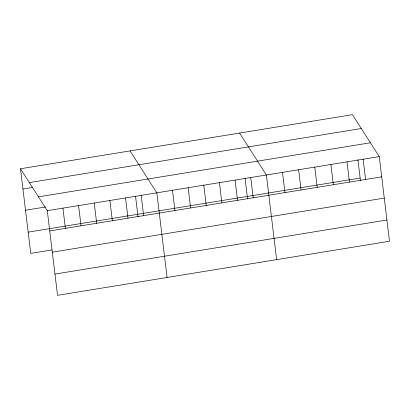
<?xml version="1.0" encoding="UTF-8"?>
<svg xmlns="http://www.w3.org/2000/svg" width="410" height="410" viewBox="0 0 410 410"><rect width="100%" height="100%" fill="white"/><g stroke="black" fill="none" stroke-linecap="round" stroke-linejoin="round"><path stroke-width="0.61" d="M20.5 168.756L352.467 114.672L379.255 156.605L389.5 241.244L57.533 295.328L47.288 210.689L20.5 168.756L30.745 253.395L52.024 249.926M29.341 182.593L361.307 128.509M22.95 188.984L32.339 187.457M38.448 196.851L370.414 142.767M25.522 210.238L45.551 206.978M47.288 210.689L379.255 156.605M28.172 232.137L360.139 178.058M49.738 230.917L381.705 176.838M52.311 252.176L384.278 198.091M54.96 274.075L386.927 219.991M239.599 133.06L266.387 174.993L276.632 259.632M130.047 150.906L156.84 192.843L167.08 277.483M363.132 159.234L365.582 179.462M357.93 159.808L360.441 180.559M347.009 161.863L349.458 182.091M330.885 164.487L333.335 184.72M314.762 167.116L317.212 187.344M298.639 169.74L301.083 189.973M282.51 172.369L284.96 192.597M250.741 177.545L253.185 197.774M245.062 178.196L247.573 198.942M235.089 180.092L237.539 200.326M219.437 182.645L221.887 202.873M203.79 185.192L206.235 205.425M188.139 187.744L190.588 207.972M172.492 190.291L174.937 210.525M141.189 195.391L143.638 215.624M135.51 196.041L138.021 216.793M125.542 197.943L127.987 218.171M109.89 200.49L112.34 220.723M94.238 203.042L96.688 223.271M78.592 205.589L81.036 225.823M62.94 208.142L65.39 228.37"/></g></svg>
